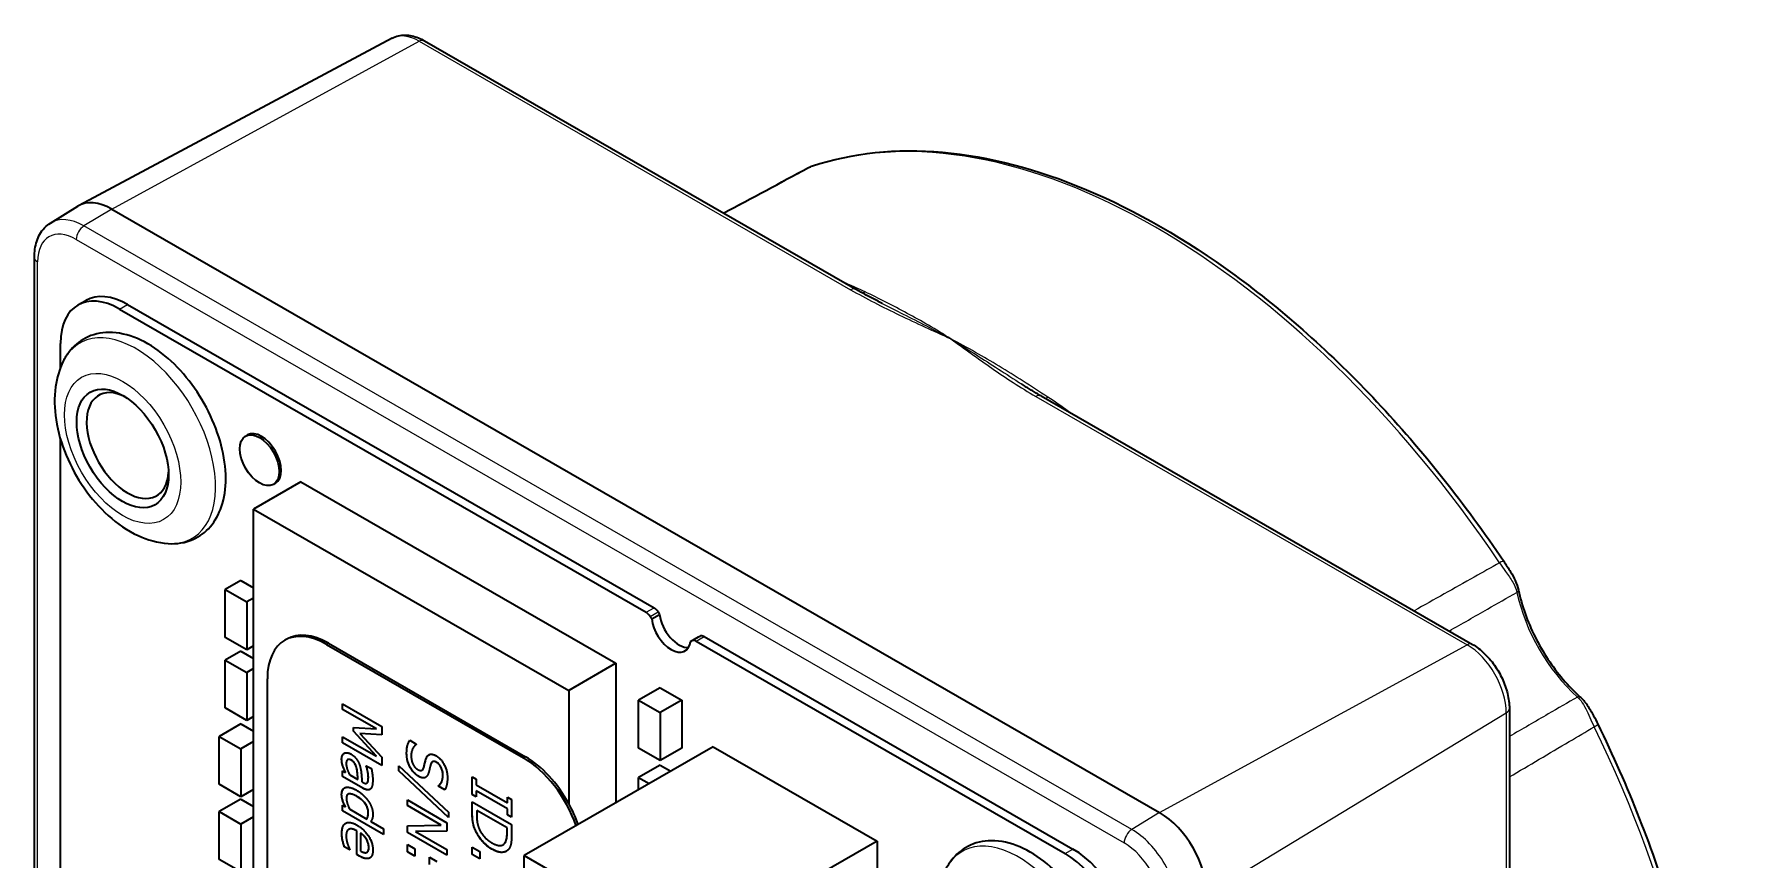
# Model space of a CAD drawing. Header units: millimetres. Extents: x 0 to 119, y 0 to 84.
# Drawn here: x 31.8 to 56.48, y 22.18 to 34.03 of the extents above; entities that cross this region are included whole.
import ezdxf

# ---------------------------------------------------------------- set-up
doc = ezdxf.new("R2010")
doc.units = ezdxf.units.MM
doc.header["$LTSCALE"] = 0.2
doc.layers.add('Sichtbar (ISO)', color=7, linetype='Continuous', lineweight=35)
doc.layers.add('Sichtbar schmal (ISO)', color=7, linetype='Continuous', lineweight=25)

msp = doc.modelspace()

# ---------------------------------------------------------------- linework, layer by layer
at = {"layer": 'Sichtbar (ISO)'}
for p, q in [((36.9379, 33.9752), (32.4425, 31.5751)), ((37.4048, 33.9382), (43.5981, 30.3717)), ((32.0332, 31.3224), (32.4247, 31.5649)), ((32.9126, 31.5231), (47.9598, 22.8579)), ((31.8013, 13.4325), (31.8013, 30.8299)), ((32.4269, 30.1461), (32.54, 30.2112)), ((33.1389, 30.1524), (40.6992, 25.7986)), ((33.0257, 30.0872), (40.5861, 25.7335)), ((32.1772, 29.2507), (32.1772, 29.5948)), ((46.2587, 28.8395), (52.452, 25.2731)), ((32.1772, 14.6003), (32.1772, 28.2141)), ((34.8625, 28.2801), (34.8343, 28.2638)), ((35.6279, 27.6077), (34.949, 27.2168)), ((35.2618, 27.5868), (35.2335, 27.5705)), ((35.6279, 27.6077), (40.1534, 25.0016)), ((34.949, 21.9845), (34.949, 27.2168)), ((34.949, 27.2168), (39.4745, 24.6107)), ((34.7652, 26.1914), (34.5389, 26.0611)), ((34.7652, 26.1914), (34.949, 26.0855)), ((34.5389, 25.3743), (34.5389, 26.0611)), ((34.5389, 26.0611), (34.8501, 25.8819)), ((34.949, 25.9389), (34.8501, 25.8819)), ((34.8501, 25.8819), (34.8501, 25.1952)), ((40.6657, 25.6386), (40.7788, 25.7037)), ((34.8501, 25.1952), (34.5389, 25.3743)), ((34.7652, 25.1776), (34.5389, 25.0473)), ((34.7652, 25.1776), (34.949, 25.0718)), ((34.949, 25.2522), (34.8501, 25.1952)), ((35.425, 25.3486), (35.3967, 25.3323)), ((35.9956, 25.2735), (38.824, 23.6447)), ((36.0239, 25.2897), (38.8523, 23.661)), ((41.225, 25.3165), (41.3381, 25.3817)), ((41.3045, 25.3198), (46.6022, 22.269)), ((41.4177, 25.3849), (46.7153, 22.3342)), ((34.5389, 25.0473), (34.8501, 24.8682)), ((34.5389, 24.3606), (34.5389, 25.0473)), ((34.949, 24.9252), (34.8501, 24.8682)), ((40.1534, 25.0016), (39.4745, 24.6107)), ((40.1534, 25.0016), (40.1534, 23)), ((34.8501, 24.8682), (34.8501, 24.1814)), ((35.147, 13.6624), (35.147, 24.781)), ((39.4745, 24.6107), (39.4745, 22.9886)), ((40.7898, 24.6515), (40.4786, 24.4723)), ((40.4786, 23.7856), (40.4786, 24.4723)), ((40.4786, 24.4723), (40.7898, 24.2932)), ((40.7898, 24.6515), (41.1009, 24.4723)), ((41.1009, 24.4723), (40.7898, 24.2932)), ((41.1009, 24.4723), (41.1009, 23.7856)), ((34.8501, 24.1814), (34.5389, 24.3606)), ((34.949, 24.2384), (34.8501, 24.1814)), ((36.2258, 24.3395), (36.2258, 24.4206)), ((36.2258, 24.4206), (36.7915, 24.0948)), ((36.7131, 24.0589), (36.2258, 24.3395)), ((36.2259, 24.3395), (36.2258, 24.3395)), ((36.2259, 24.3395), (36.2259, 24.4205)), ((36.7132, 24.0589), (36.2259, 24.3395)), ((40.7898, 24.2932), (40.7898, 23.6064)), ((52.9823, 24.3548), (52.9823, 17.1942)), ((34.7652, 24.1312), (34.4541, 23.952)), ((34.4541, 23.2653), (34.4541, 23.952)), ((34.4541, 23.952), (34.7652, 23.7728)), ((34.7652, 24.1312), (34.949, 24.0253)), ((36.2258, 23.8598), (36.2258, 23.9467)), ((36.2258, 23.9467), (36.7131, 23.6661)), ((36.2259, 23.8598), (36.2259, 23.9467)), ((36.3817, 24.0276), (36.3817, 24.0807)), ((36.3817, 24.0807), (36.7131, 24.0589)), ((36.3817, 24.0277), (36.3817, 24.0806)), ((36.7132, 23.6662), (36.3817, 24.0277)), ((36.3817, 24.0277), (36.3817, 24.0276)), ((36.7131, 23.6661), (36.3817, 24.0276)), ((36.7915, 23.9761), (36.4766, 23.9942)), ((36.4766, 23.9942), (36.7915, 23.6549)), ((36.7915, 23.9761), (36.4766, 23.9942)), ((36.4766, 23.9942), (36.4766, 23.9942)), ((36.7132, 24.0589), (36.7131, 24.0589)), ((36.7915, 24.0948), (36.7915, 23.9761)), ((34.949, 23.8787), (34.7652, 23.7728)), ((34.7652, 23.7728), (34.7652, 23.0861)), ((36.7915, 23.5341), (36.2258, 23.8598)), ((36.2259, 23.8598), (36.2258, 23.8598)), ((36.7915, 23.5341), (36.2259, 23.8598)), ((37.1911, 23.897), (37.2856, 23.8426)), ((37.2856, 23.8426), (37.2856, 23.8363)), ((41.5506, 23.8046), (38.8353, 22.2409)), ((40.7898, 23.6064), (40.4786, 23.7856)), ((41.1009, 23.7856), (40.7898, 23.6064)), ((41.5506, 23.8046), (43.9038, 22.4494)), ((36.2258, 23.3775), (36.2258, 23.4602)), ((36.2258, 23.4602), (36.2708, 23.4343)), ((36.2259, 23.3775), (36.2259, 23.4602)), ((36.2346, 23.5151), (36.2345, 23.5151)), ((36.3007, 23.619), (36.3006, 23.619)), ((36.5683, 23.5317), (36.6412, 23.4897)), ((36.5683, 23.5269), (36.5683, 23.5317)), ((36.5683, 23.527), (36.5683, 23.5317)), ((36.5683, 23.527), (36.5683, 23.5269)), ((36.7132, 23.6662), (36.7131, 23.6661)), ((36.7915, 23.6549), (36.7915, 23.5341)), ((37.0344, 23.4568), (37.0344, 23.531)), ((37.0344, 23.531), (37.7481, 22.865)), ((37.0344, 23.4568), (37.0344, 23.5309)), ((37.7481, 22.7897), (37.0344, 23.4568)), ((37.7481, 22.7898), (37.0344, 23.4568)), ((37.0344, 23.4568), (37.0344, 23.4568)), ((37.3675, 23.4668), (37.3675, 23.4667)), ((37.5187, 23.5875), (37.5186, 23.5875)), ((40.7898, 23.5396), (40.4786, 23.3605)), ((40.7898, 23.5396), (40.9401, 23.453)), ((34.7652, 23.0861), (34.4541, 23.2653)), ((36.516, 23.2104), (36.2258, 23.3775)), ((36.2259, 23.3775), (36.2258, 23.3775)), ((36.5161, 23.2104), (36.2259, 23.3775)), ((36.2708, 23.4343), (36.2708, 23.4343)), ((36.3303, 23.4), (36.4482, 23.3322)), ((36.4482, 23.3322), (36.4482, 23.3322)), ((36.505, 23.2994), (36.5188, 23.2915)), ((36.575, 23.2811), (36.575, 23.281)), ((37.6065, 23.2386), (37.6065, 23.245)), ((37.6065, 23.2386), (37.6065, 23.245)), ((37.6065, 23.245), (37.6065, 23.245)), ((37.6963, 23.1869), (37.6065, 23.2386)), ((37.6963, 23.1869), (37.6065, 23.2386)), ((37.6065, 23.2386), (37.6065, 23.2386)), ((38.0886, 23.12), (38.0886, 23.3733)), ((38.0886, 23.3733), (38.1464, 23.3401)), ((38.0887, 23.12), (38.0887, 23.3733)), ((38.1464, 23.3401), (38.1464, 23.2568)), ((38.1464, 23.2568), (38.5965, 22.9976)), ((40.4786, 23.3605), (40.629, 23.2739)), ((40.4786, 23.1873), (40.4786, 23.3605)), ((34.7652, 23.052), (34.4541, 22.8728)), ((34.949, 23.192), (34.7652, 23.0861)), ((34.7652, 23.052), (34.949, 22.9461)), ((36.2258, 22.8841), (36.2258, 22.9667)), ((36.2258, 22.9667), (36.2689, 22.9419)), ((36.2259, 22.8841), (36.2259, 22.9667)), ((36.3054, 23.1223), (36.3053, 23.1223)), ((37.1572, 22.9583), (37.1572, 23.0394)), ((37.1572, 23.0394), (37.7229, 22.7136)), ((37.645, 22.6774), (37.1572, 22.9583)), ((37.1573, 22.9583), (37.1572, 22.9583)), ((37.1573, 22.9583), (37.1573, 23.0393)), ((37.645, 22.6774), (37.1573, 22.9583)), ((38.1464, 23.0867), (38.0886, 23.12)), ((38.0887, 23.12), (38.0886, 23.12)), ((38.0886, 22.8618), (38.0886, 23.0124)), ((38.0886, 23.0124), (38.6543, 22.6866)), ((38.1464, 23.0868), (38.0887, 23.12)), ((38.0887, 22.8619), (38.0887, 23.0123)), ((38.5965, 22.9107), (38.1464, 23.1699)), ((38.1464, 23.1699), (38.1464, 23.0867)), ((38.1464, 23.1699), (38.1464, 23.1699)), ((38.5966, 22.9107), (38.1464, 23.1699)), ((38.5965, 22.9976), (38.5965, 23.0808)), ((38.5965, 23.0808), (38.6543, 23.0476)), ((38.5966, 22.9976), (38.5965, 22.9976)), ((38.5966, 22.9976), (38.5966, 23.0808)), ((38.6543, 23.0476), (38.6543, 22.7942)), ((34.4541, 22.8728), (34.7652, 22.6937)), ((34.4541, 22.1861), (34.4541, 22.8728)), ((34.949, 22.7995), (34.7652, 22.6937)), ((36.8167, 22.5438), (36.2258, 22.8841)), ((36.2259, 22.8841), (36.2258, 22.8841)), ((36.8167, 22.5438), (36.2259, 22.8841)), ((36.269, 22.942), (36.2689, 22.9419)), ((36.329, 22.9073), (36.5742, 22.7661)), ((36.5743, 22.7661), (36.5742, 22.7661)), ((36.6334, 22.7321), (36.8167, 22.6265)), ((37.7229, 22.7136), (37.7229, 22.5901)), ((37.7481, 22.865), (37.7481, 22.7897)), ((38.1537, 22.888), (38.1537, 22.8217)), ((38.1538, 22.888), (38.1537, 22.888)), ((38.5892, 22.6372), (38.1537, 22.888)), ((38.5892, 22.6372), (38.1538, 22.888)), ((38.5965, 22.8275), (38.5965, 22.9107)), ((38.5966, 22.9107), (38.5965, 22.9107)), ((38.6543, 22.7942), (38.5965, 22.8275)), ((38.5966, 22.8275), (38.5965, 22.8275)), ((38.5966, 22.8275), (38.5966, 22.9107)), ((38.6543, 22.7943), (38.5966, 22.8275)), ((34.7652, 22.6937), (34.7652, 22.0069)), ((36.3156, 22.6174), (36.3156, 22.6174)), ((36.4307, 22.2567), (36.4307, 22.5965)), ((36.4308, 22.5965), (36.4307, 22.5965)), ((36.4308, 22.2567), (36.4308, 22.5965)), ((36.4854, 22.5651), (36.4853, 22.565)), ((36.4853, 22.565), (36.4853, 22.3059)), ((36.5702, 22.476), (36.5701, 22.4759)), ((36.8167, 22.6265), (36.8167, 22.5438)), ((37.1572, 22.6689), (37.645, 22.6774)), ((37.1572, 22.5714), (37.1572, 22.6689)), ((37.7229, 22.2456), (37.1572, 22.5714)), ((37.1573, 22.5714), (37.1572, 22.5714)), ((37.1573, 22.5714), (37.1573, 22.6689)), ((37.7229, 22.2457), (37.1573, 22.5714)), ((37.7229, 22.5901), (37.275, 22.5846)), ((37.2751, 22.5847), (37.275, 22.5846)), ((37.275, 22.5846), (37.7229, 22.3267)), ((37.7229, 22.5902), (37.2751, 22.5847)), ((37.645, 22.6774), (37.645, 22.6774)), ((38.134, 22.6041), (38.134, 22.6041)), ((38.5892, 22.5709), (38.5892, 22.6372)), ((38.5892, 22.571), (38.5892, 22.6372)), ((38.5892, 22.6372), (38.5892, 22.6372)), ((38.6543, 22.6866), (38.6543, 22.5377)), ((36.3299, 22.3238), (36.252, 22.3687)), ((36.3299, 22.3239), (36.252, 22.3687)), ((36.252, 22.3687), (36.252, 22.3687)), ((36.3299, 22.3286), (36.3299, 22.3238)), ((36.4697, 22.2343), (36.4307, 22.2567)), ((36.4308, 22.2567), (36.4307, 22.2567)), ((36.4698, 22.2343), (36.4308, 22.2567)), ((36.5781, 22.2881), (36.578, 22.2881)), ((37.1572, 22.2936), (37.1572, 22.3986)), ((37.1572, 22.3986), (37.2654, 22.3363)), ((37.1573, 22.2937), (37.1572, 22.2936)), ((37.2654, 22.2313), (37.1572, 22.2936)), ((37.1573, 22.2937), (37.1573, 22.3986)), ((37.2654, 22.2314), (37.1573, 22.2937)), ((37.2654, 22.3363), (37.2654, 22.2313)), ((37.4735, 22.1115), (37.4735, 22.2164)), ((37.4735, 22.2164), (37.5817, 22.1541)), ((37.4736, 22.1115), (37.4736, 22.2164)), ((37.7229, 22.3267), (37.7229, 22.2456)), ((38.0886, 22.2571), (38.0886, 22.362)), ((38.0886, 22.362), (38.1968, 22.2997)), ((38.1968, 22.1948), (38.0886, 22.2571)), ((38.0887, 22.2571), (38.0886, 22.2571)), ((38.0887, 22.2571), (38.0887, 22.362)), ((38.1968, 22.1949), (38.0887, 22.2571)), ((38.1968, 22.2997), (38.1968, 22.1948)), ((38.5309, 22.3958), (38.5308, 22.3958)), ((38.8353, 20.2134), (38.8353, 22.2409)), ((38.8353, 22.2409), (41.1886, 20.8858)), ((43.9038, 22.4494), (41.1886, 20.8858)), ((43.9038, 22.4494), (43.9038, 20.4219)), ((34.7652, 22.0069), (34.4541, 22.1861))]:
    msp.add_line(p, q, dxfattribs=at)
for centre, major_axis, ratio, start_param, end_param in [((-2020.5403, -687.9002), (-3355.1896, -1569.8117), 0.0741203, 2.1975945, 2.1980549), ((32.9126, 30.7382), (-0.4791, 0.8319), 0.5780931, 5.4997209, 6.3017384), ((33.0257, 29.1062), (-0.5988, 1.0399), 0.5780931, 5.4997209, 7.0705172), ((33.1389, 29.1713), (-0.5988, 1.0399), 0.5780931, 5.4997209, 6.2831853), ((33.1403, 28.1277), (-0.4152, 0.721), 0.5780931, 5.5582383, 10.149725), ((35.0621, 27.9334), (-0.1996, 0.3466), 0.5780931, 3.1415927, 6.2831853), ((40.5861, 25.6354), (0.0599, -0.104), 0.5780931, 1.6069719, 2.35813), ((41.2617, 26.0829), (0.6388, -1.1092), 0.5780931, 4.7485735, 4.7808542), ((40.6992, 25.7005), (0.0599, -0.104), 0.5780931, 1.6069719, 2.35813), ((41.3748, 26.148), (0.6388, -1.1092), 0.5780931, 4.7485735, 4.7808542), ((41.0585, 25.5918), (0.1996, -0.3466), 0.5780931, 4.0794908, 5.9969972), ((35.9956, 24.2924), (-0.5988, 1.0399), 0.5780931, 5.4997209, 7.0705172), ((36.0239, 24.3087), (-0.5988, 1.0399), 0.5780931, 5.4997209, 6.2831853), ((40.9453, 25.5266), (0.1996, -0.3466), 0.5780931, 4.0794908, 6.9199509), ((40.6289, 26.4473), (0.6388, -1.1092), 0.5780931, 6.2185875, 6.2508682), ((41.3045, 25.2216), (-0.0599, 0.104), 0.5780931, 5.499719, 6.2508772), ((40.7421, 26.5124), (0.6388, -1.1092), 0.5780931, 6.2185875, 6.2508682), ((41.4177, 25.2868), (-0.0599, 0.104), 0.5780931, 5.499719, 6.2508772), ((38.824, 22.6636), (0.5988, -1.0399), 0.5780931, 1.2556636, 2.3581282), ((38.8523, 22.6799), (0.5988, -1.0399), 0.5780931, 1.5349162, 2.3581282), ((38.8523, 22.6799), (0.5988, -1.0399), 0.5780931, 1.2556636, 1.5349162), ((47.9598, 22.0731), (0.4791, -0.8319), 0.5780931, 0.7873319, 2.3581282), ((46.6022, 21.288), (0.5988, -1.0399), 0.5780931, 0.7873319, 2.3581282), ((46.7153, 21.3531), (0.5988, -1.0399), 0.5780931, 0.7873319, 2.3581282)]:
    msp.add_ellipse(centre, major_axis=major_axis, ratio=ratio, start_param=start_param, end_param=end_param, dxfattribs=at)
for centre, major_axis in [((33.0688, 28.0865), (-0.4655, 0.8083)), ((35.0339, 27.9172), (-0.1996, 0.3466))]:
    msp.add_ellipse(centre, major_axis=major_axis, ratio=0.5780931, dxfattribs=at)
for points, knots in [([(36.9379, 33.9752), (36.9669, 33.9907), (36.9979, 34.0022), (37.0615, 34.0172), (37.0939, 34.0206), (37.1586, 34.0203), (37.1907, 34.0166), (37.2539, 34.0033), (37.285, 33.9937), (37.3459, 33.9695), (37.3757, 33.9549), (37.4048, 33.9382)], [3.9474776, 3.9474776, 3.9474776, 3.9474776, 4.10045988, 4.10045988, 4.25344215, 4.25344215, 4.40642443, 4.40642443, 4.5594067, 4.5594067, 4.71238898, 4.71238898, 4.71238898, 4.71238898]), ([(42.9744, 32.1418), (43.5479, 32.3316), (44.1791, 32.397), (45.5074, 32.2798), (46.2046, 32.0973), (47.6185, 31.5019), (48.3352, 31.0888), (49.7405, 30.0622), (50.429, 29.4485), (51.7316, 28.0634), (52.3454, 27.292), (52.9009, 26.4684)], [4.0472687, 4.0472687, 4.0472687, 4.0472687, 4.3133168, 4.3133168, 4.5793649, 4.5793649, 4.845413, 4.845413, 5.1114611, 5.1114611, 5.3775093, 5.3775093, 5.3775093, 5.3775093]), ([(31.8013, 30.8299), (31.8013, 30.8699), (31.804, 30.9092), (31.8151, 30.9858), (31.8236, 31.023), (31.847, 31.0948), (31.8619, 31.1292), (31.8989, 31.194), (31.921, 31.2244), (31.9723, 31.2787), (32.0014, 31.3027), (32.0332, 31.3224)], [3.14159265, 3.14159265, 3.14159265, 3.14159265, 3.29534841, 3.29534841, 3.44910417, 3.44910417, 3.60285993, 3.60285993, 3.75661569, 3.75661569, 3.91037145, 3.91037145, 3.91037145, 3.91037145]), ([(43.9759, 30.1687), (43.9499, 30.182), (43.924, 30.1952), (43.8725, 30.2219), (43.8469, 30.2353), (43.7961, 30.2622), (43.7708, 30.2757), (43.7207, 30.3029), (43.6959, 30.3165), (43.6466, 30.344), (43.6222, 30.3578), (43.5981, 30.3717)], [-0.516558371, -0.516558371, -0.516558371, -0.516558371, -0.503393271, -0.503393271, -0.490228171, -0.490228171, -0.477063071, -0.477063071, -0.463897971, -0.463897971, -0.450732871, -0.450732871, -0.450732871, -0.450732871]), ([(33.7245, 26.7207), (33.8465, 26.7132), (33.9683, 26.732), (34.173, 26.8216), (34.2579, 26.8848), (34.3978, 27.0455), (34.4514, 27.1438), (34.5301, 27.3754), (34.5496, 27.5122), (34.5495, 27.8092), (34.5267, 27.9708), (34.4417, 28.2958), (34.3794, 28.4591), (34.223, 28.7716), (34.129, 28.9209), (33.9175, 29.1929), (33.7999, 29.3154), (33.5493, 29.522), (33.4163, 29.6058), (33.1459, 29.7206), (33.008, 29.7527), (32.7541, 29.751), (32.6374, 29.7243), (32.4428, 29.6228), (32.3629, 29.5544), (32.268, 29.4311), (32.2403, 29.3864), (32.2166, 29.3392)], [5.1310823, 5.1310823, 5.1310823, 5.1310823, 5.4323704, 5.4323704, 5.692412, 5.692412, 5.9657557, 5.9657557, 6.2838559, 6.2838559, 6.6253614, 6.6253614, 6.965831, 6.965831, 7.3036329, 7.3036329, 7.6421598, 7.6421598, 7.9839825, 7.9839825, 8.3205578, 8.3205578, 8.6134866, 8.6134866, 8.8721049, 8.8721049, 9.0022172, 9.0022172, 9.0022172, 9.0022172]), ([(32.2166, 29.3392), (32.1579, 29.2221), (32.1231, 29.0982), (32.0833, 28.8164), (32.088, 28.657), (32.139, 28.3258), (32.1891, 28.1538), (32.3267, 27.8235), (32.4137, 27.665), (32.6174, 27.3726), (32.7339, 27.2386), (32.9931, 27.0054), (33.136, 26.9063), (33.4262, 26.7723), (33.571, 26.7301), (33.7245, 26.7207)], [2.7190319, 2.7190319, 2.7190319, 2.7190319, 2.9918604, 2.9918604, 3.3343654, 3.3343654, 3.7061094, 3.7061094, 4.0730903, 4.0730903, 4.4392292, 4.4392292, 4.8108059, 4.8108059, 5.1310823, 5.1310823, 5.1310823, 5.1310823]), ([(46.2587, 28.8395), (46.2393, 28.8507), (46.2201, 28.8619), (46.1818, 28.8846), (46.1627, 28.896), (46.1248, 28.9189), (46.1059, 28.9305), (46.0684, 28.9537), (46.0497, 28.9654), (46.0124, 28.9888), (45.9939, 29.0006), (45.9754, 29.0124)], [-0.234417291, -0.234417291, -0.234417291, -0.234417291, -0.223848008, -0.223848008, -0.213278726, -0.213278726, -0.202709443, -0.202709443, -0.192140161, -0.192140161, -0.181570879, -0.181570879, -0.181570879, -0.181570879]), ([(52.9009, 26.4684), (52.9343, 26.4188), (52.9677, 26.3682), (53.0233, 26.2749), (53.0467, 26.2322), (53.0872, 26.1434), (53.1041, 26.0966), (53.1139, 26.0501)], [0, 0, 0, 0, 0.022566342, 0.022566342, 0.040800409, 0.040800409, 0.059812241, 0.059812241, 0.059812241, 0.059812241]), ([(53.1139, 26.0501), (53.1369, 25.9405), (53.1686, 25.8282), (53.2483, 25.6036), (53.2962, 25.4913), (53.4061, 25.2716), (53.4681, 25.1643), (53.6034, 24.9593), (53.6766, 24.8617), (53.8312, 24.6806), (53.9125, 24.5971), (53.9958, 24.5225)], [3.4111746, 3.4111746, 3.4111746, 3.4111746, 3.6175011, 3.6175011, 3.8238276, 3.8238276, 4.0301541, 4.0301541, 4.2364805, 4.2364805, 4.442807, 4.442807, 4.442807, 4.442807]), ([(52.452, 25.2731), (52.5117, 25.2386), (52.5686, 25.1951), (52.6745, 25.0943), (52.7236, 25.037), (52.8112, 24.9129), (52.8498, 24.8462), (52.9134, 24.7082), (52.9385, 24.637), (52.973, 24.4948), (52.9823, 24.4238), (52.9823, 24.3548)], [4.712389, 4.712389, 4.712389, 4.712389, 5.0265482, 5.0265482, 5.3407075, 5.3407075, 5.6548668, 5.6548668, 5.969026, 5.969026, 6.2831853, 6.2831853, 6.2831853, 6.2831853]), ([(53.9958, 24.5225), (54.0342, 24.4881), (54.0687, 24.4463), (54.1334, 24.3529), (54.1637, 24.3002), (54.2127, 24.208), (54.2323, 24.1684), (54.2515, 24.129)], [0, 0, 0, 0, 0.020629081, 0.020629081, 0.043287121, 0.043287121, 0.059800691, 0.059800691, 0.059800691, 0.059800691]), ([(54.2515, 24.129), (54.6872, 23.2359), (55.0486, 22.3181), (55.5979, 20.4959), (55.7857, 19.5917), (55.9737, 17.8587), (55.974, 17.03), (55.7848, 15.5044), (55.5954, 14.8075), (55.0353, 13.5945), (54.6644, 13.0785), (54.2146, 12.6745)], [5.618065, 5.618065, 5.618065, 5.618065, 5.8841131, 5.8841131, 6.1501613, 6.1501613, 6.4162094, 6.4162094, 6.6822575, 6.6822575, 6.9483056, 6.9483056, 6.9483056, 6.9483056]), ([(36.214, 23.6266), (36.214, 23.6523), (36.2193, 23.6685), (36.2303, 23.6928), (36.2395, 23.7035), (36.2515, 23.7104)], [-0.015232814, -0.015232814, -0.015232814, -0.015232814, -0.008991672, -0.008991672, -0.000014116, -0.000014116, -0.000014116, -0.000014116]), ([(37.1472, 23.7077), (37.1472, 23.7771), (37.1564, 23.8091), (37.1683, 23.8486), (37.1786, 23.874), (37.1912, 23.897)], [-0.022172643, -0.022172643, -0.022172643, -0.022172643, -0.01539598, -0.01539598, -0.000011058, -0.000011058, -0.000011058, -0.000011058]), ([(37.1985, 23.5075), (37.175, 23.5507), (37.1649, 23.5846), (37.1506, 23.6356), (37.1472, 23.6725), (37.1472, 23.7077)], [-0.023471594, -0.023471594, -0.023471594, -0.023471594, -0.016174025, -0.016174025, 0, 0, 0, 0]), ([(37.419, 23.6106), (37.4264, 23.6385), (37.4346, 23.6533), (37.4463, 23.6734), (37.4564, 23.6833), (37.4689, 23.6899)], [-0.01380072, -0.01380072, -0.01380072, -0.01380072, -0.009170112, -0.009170112, -0.000014097, -0.000014097, -0.000014097, -0.000014097]), ([(36.2346, 23.5151), (36.2249, 23.5417), (36.2209, 23.5587), (36.2153, 23.5835), (36.214, 23.6049), (36.214, 23.6266)], [-0.014162375, -0.014162375, -0.014162375, -0.014162375, -0.009960665, -0.009960665, 0, 0, 0, 0]), ([(36.2708, 23.4343), (36.265, 23.4468), (36.259, 23.4593), (36.246, 23.4858), (36.2396, 23.5006), (36.2346, 23.5151)], [-0.011147709, -0.011147709, -0.011147709, -0.011147709, -0.005941674, -0.005941674, 0, 0, 0, 0]), ([(36.3538, 23.6097), (36.3471, 23.6136), (36.3403, 23.6169), (36.3279, 23.6212), (36.3222, 23.6225), (36.3107, 23.6229), (36.3053, 23.6217), (36.3007, 23.619)], [-0.034671112, -0.034671112, -0.034671112, -0.034671112, -0.027436469, -0.027436469, -0.021028593, -0.021028593, -0.013848254, -0.013848254, -0.013848254, -0.013848254]), ([(36.4308, 23.4896), (36.4276, 23.5036), (36.4232, 23.5179), (36.4112, 23.5467), (36.4054, 23.557), (36.3975, 23.5705), (36.3911, 23.5789), (36.3743, 23.5962), (36.364, 23.6038), (36.3538, 23.6097)], [-0.012996459, -0.012996459, -0.012996459, -0.012996459, -0.011292208, -0.011292208, -0.009543254, -0.009543254, -0.005425313, -0.005425313, 0, 0, 0, 0]), ([(36.4482, 23.3322), (36.4464, 23.3568), (36.4441, 23.3856), (36.4403, 23.4311), (36.438, 23.4578), (36.4308, 23.4896)], [-0.028738788, -0.028738788, -0.028738788, -0.028738788, -0.013208219, -0.013208219, 0, 0, 0, 0]), ([(36.5972, 23.3656), (36.5972, 23.3893), (36.5935, 23.4162), (36.5848, 23.4666), (36.5775, 23.4967), (36.5683, 23.527)], [-0.021367641, -0.021367641, -0.021367641, -0.021367641, -0.012469238, -0.012469238, 0, 0, 0, 0]), ([(37.3186, 23.379), (37.3063, 23.3861), (37.2941, 23.3947), (37.2681, 23.4166), (37.256, 23.4289), (37.2283, 23.46), (37.2122, 23.4825), (37.1985, 23.5075)], [-0.020969835, -0.020969835, -0.020969835, -0.020969835, -0.01622022, -0.01622022, -0.010678542, -0.010678542, 0, 0, 0, 0]), ([(37.3675, 23.4668), (37.3701, 23.4683), (37.3727, 23.4702), (37.3836, 23.4809), (37.3894, 23.4936), (37.3934, 23.5071)], [-0.0097138218, -0.0097138218, -0.0097138218, -0.0097138218, -0.0075780704, -0.0075780704, 0, 0, 0, 0]), ([(37.3934, 23.5071), (37.3978, 23.5229), (37.402, 23.539), (37.4097, 23.5731), (37.4147, 23.5933), (37.419, 23.6106)], [-0.018038699, -0.018038699, -0.018038699, -0.018038699, -0.009346254, -0.009346254, 0, 0, 0, 0]), ([(37.5186, 23.5875), (37.5159, 23.5859), (37.513, 23.5838), (37.501, 23.5719), (37.495, 23.5585), (37.491, 23.5437)], [-0.01071911, -0.01071911, -0.01071911, -0.01071911, -0.008125083, -0.008125083, 0, 0, 0, 0]), ([(37.579, 23.5783), (37.5704, 23.5833), (37.5617, 23.5873), (37.5458, 23.592), (37.5386, 23.5928), (37.5291, 23.5916), (37.5243, 23.5907), (37.5187, 23.5875)], [-0.041667274, -0.041667274, -0.041667274, -0.041667274, -0.028132115, -0.028132115, -0.015989195, -0.015989195, -0.010736928, -0.010736928, -0.010736928, -0.010736928]), ([(37.6679, 23.392), (37.6679, 23.4059), (37.667, 23.4205), (37.6624, 23.4491), (37.6591, 23.4629), (37.6485, 23.4942), (37.6412, 23.5094), (37.6271, 23.5333), (37.6192, 23.5441), (37.6003, 23.564), (37.5898, 23.5721), (37.579, 23.5783)], [-0.025032734, -0.025032734, -0.025032734, -0.025032734, -0.020323993, -0.020323993, -0.016114315, -0.016114315, -0.010857903, -0.010857903, -0.005713496, -0.005713496, 0, 0, 0, 0]), ([(36.214, 23.1199), (36.214, 23.1351), (36.2155, 23.1493), (36.2222, 23.1743), (36.2271, 23.1851), (36.2394, 23.2017), (36.2462, 23.2077), (36.254, 23.2122)], [-0.023529558, -0.023529558, -0.023529558, -0.023529558, -0.016592423, -0.016592423, -0.009868682, -0.009868682, -0.003954274, -0.003954274, -0.003954274, -0.003954274]), ([(36.6186, 23.1912), (36.6155, 23.1895), (36.6123, 23.188), (36.6014, 23.1846), (36.5932, 23.1838), (36.5627, 23.1868), (36.5387, 23.1974), (36.5161, 23.2104)], [-0.020002974, -0.020002974, -0.020002974, -0.020002974, -0.017469607, -0.017469607, -0.012029178, -0.012029178, 0, 0, 0, 0]), ([(36.583, 23.288), (36.586, 23.2917), (36.5884, 23.2963), (36.593, 23.3093), (36.5941, 23.3171), (36.5963, 23.3346), (36.5972, 23.3499), (36.5972, 23.3656)], [-0.0096930536, -0.0096930536, -0.0096930536, -0.0096930536, -0.0087238801, -0.0087238801, -0.0072384291, -0.0072384291, 0, 0, 0, 0]), ([(37.4196, 23.3644), (37.4196, 23.3644), (37.4196, 23.3644), (37.405, 23.3561), (37.3899, 23.3558), (37.3597, 23.3589), (37.3392, 23.3671), (37.3186, 23.379)], [-0.017332402, -0.017332402, -0.017332402, -0.017332402, -0.017321927, -0.017321927, -0.010929181, -0.010929181, 0, 0, 0, 0]), ([(37.6065, 23.245), (37.6292, 23.2606), (37.6435, 23.2867), (37.6623, 23.3279), (37.6679, 23.3577), (37.6679, 23.392)], [-0.025913957, -0.025913957, -0.025913957, -0.025913957, -0.015726476, -0.015726476, 0, 0, 0, 0]), ([(36.2291, 23.0312), (36.2222, 23.0517), (36.2192, 23.0668), (36.215, 23.0897), (36.214, 23.1055), (36.214, 23.1199)], [-0.0096215029, -0.0096215029, -0.0096215029, -0.0096215029, -0.0066264604, -0.0066264604, 0, 0, 0, 0]), ([(36.269, 22.942), (36.2611, 22.9573), (36.2534, 22.9728), (36.2394, 23.0023), (36.2338, 23.0169), (36.2291, 23.0312)], [-0.012336579, -0.012336579, -0.012336579, -0.012336579, -0.005853868, -0.005853868, 0, 0, 0, 0]), ([(36.4363, 23.0889), (36.4165, 23.1003), (36.3958, 23.1108), (36.3606, 23.1237), (36.3447, 23.1278), (36.3183, 23.128), (36.3106, 23.1253), (36.3054, 23.1223)], [-0.026473585, -0.026473585, -0.026473585, -0.026473585, -0.020826725, -0.020826725, -0.016300029, -0.016300029, -0.012483726, -0.012483726, -0.012483726, -0.012483726]), ([(36.5967, 22.8608), (36.5967, 22.871), (36.596, 22.8816), (36.5924, 22.9028), (36.5899, 22.9133), (36.5805, 22.941), (36.5725, 22.9575), (36.5477, 22.9972), (36.5313, 23.0153), (36.4928, 23.053), (36.4637, 23.0731), (36.4363, 23.0889)], [-0.032419557, -0.032419557, -0.032419557, -0.032419557, -0.029281074, -0.029281074, -0.026353163, -0.026353163, -0.021611972, -0.021611972, -0.01452259, -0.01452259, 0, 0, 0, 0]), ([(36.2163, 22.5568), (36.2163, 22.5784), (36.2177, 22.5994), (36.2244, 22.636), (36.2292, 22.6519), (36.2471, 22.6876), (36.2608, 22.6991), (36.2723, 22.7057)], [-0.050546156, -0.050546156, -0.050546156, -0.050546156, -0.044826611, -0.044826611, -0.039687195, -0.039687195, -0.031490858, -0.031490858, -0.031490858, -0.031490858]), ([(36.5743, 22.7661), (36.5815, 22.7792), (36.5882, 22.7946), (36.5939, 22.8199), (36.5967, 22.8356), (36.5967, 22.8608)], [-0.033402252, -0.033402252, -0.033402252, -0.033402252, -0.011570348, -0.011570348, 0, 0, 0, 0]), ([(38.134, 22.6041), (38.109, 22.6646), (38.1011, 22.7057), (38.0905, 22.7709), (38.0887, 22.8205), (38.0887, 22.8619)], [-0.027520291, -0.027520291, -0.027520291, -0.027520291, -0.01896722, -0.01896722, 0, 0, 0, 0]), ([(36.2282, 22.4572), (36.2246, 22.4735), (36.2215, 22.4898), (36.2169, 22.5227), (36.2163, 22.5411), (36.2163, 22.5568)], [-0.013974378, -0.013974378, -0.013974378, -0.013974378, -0.007183733, -0.007183733, 0, 0, 0, 0]), ([(36.252, 22.3687), (36.2471, 22.3855), (36.2417, 22.4045), (36.2355, 22.4267), (36.2313, 22.4425), (36.2282, 22.4572)], [-0.0091507968, -0.0091507968, -0.0091507968, -0.0091507968, -0.0061116267, -0.0061116267, 0, 0, 0, 0]), ([(36.4308, 22.5965), (36.4169, 22.6045), (36.4029, 22.6114), (36.3771, 22.621), (36.3652, 22.624), (36.3365, 22.6264), (36.3244, 22.6225), (36.3156, 22.6174)], [-0.03496004, -0.03496004, -0.03496004, -0.03496004, -0.030244177, -0.030244177, -0.026081076, -0.026081076, -0.019658255, -0.019658255, -0.019658255, -0.019658255]), ([(36.5702, 22.476), (36.5592, 22.4943), (36.5468, 22.511), (36.5222, 22.5367), (36.5071, 22.5504), (36.4854, 22.5651)], [-0.02675908, -0.02675908, -0.02675908, -0.02675908, -0.011553712, -0.011553712, 0, 0, 0, 0]), ([(36.6036, 22.3586), (36.6036, 22.3688), (36.603, 22.3794), (36.6002, 22.3998), (36.5981, 22.4095), (36.5919, 22.4301), (36.5853, 22.4498), (36.5702, 22.476)], [-0.033928317, -0.033928317, -0.033928317, -0.033928317, -0.021873072, -0.021873072, -0.011337361, -0.011337361, 0, 0, 0, 0]), ([(38.371, 22.3341), (38.3393, 22.3524), (38.3078, 22.3751), (38.2417, 22.4361), (38.2152, 22.469), (38.1722, 22.5282), (38.1509, 22.565), (38.134, 22.6041)], [-0.037632085, -0.037632085, -0.037632085, -0.037632085, -0.027760138, -0.027760138, -0.016196091, -0.016196091, 0, 0, 0, 0]), ([(38.5553, 22.4177), (38.5672, 22.4342), (38.5759, 22.454), (38.5845, 22.4915), (38.5892, 22.5187), (38.5892, 22.571)], [-0.063058327, -0.063058327, -0.063058327, -0.063058327, -0.023961588, -0.023961588, 0, 0, 0, 0]), ([(46.3958, 19.4237), (46.5179, 19.4163), (46.6397, 19.435), (46.8444, 19.5247), (46.9292, 19.5879), (47.0692, 19.7486), (47.1228, 19.8469), (47.2015, 20.0785), (47.221, 20.2152), (47.2208, 20.5123), (47.198, 20.6739), (47.113, 20.9988), (47.0508, 21.1621), (46.8944, 21.4747), (46.8004, 21.624), (46.5888, 21.8959), (46.4712, 22.0185), (46.2207, 22.225), (46.0876, 22.3088), (45.8172, 22.4237), (45.6794, 22.4557), (45.4254, 22.4541), (45.3088, 22.4274), (45.1142, 22.3258), (45.0343, 22.2574), (44.9393, 22.1341), (44.9116, 22.0894), (44.8879, 22.0422)], [5.1310823, 5.1310823, 5.1310823, 5.1310823, 5.4323704, 5.4323704, 5.692412, 5.692412, 5.9657557, 5.9657557, 6.2838559, 6.2838559, 6.6253614, 6.6253614, 6.965831, 6.965831, 7.3036329, 7.3036329, 7.6421598, 7.6421598, 7.9839825, 7.9839825, 8.3205578, 8.3205578, 8.6134866, 8.6134866, 8.8721049, 8.8721049, 9.0022172, 9.0022172, 9.0022172, 9.0022172]), ([(36.615, 22.2052), (36.6068, 22.201), (36.5978, 22.1984), (36.5752, 22.196), (36.5631, 22.1976), (36.5288, 22.2036), (36.4981, 22.218), (36.4698, 22.2343)], [-0.022294603, -0.022294603, -0.022294603, -0.022294603, -0.019181118, -0.019181118, -0.01504912, -0.01504912, 0, 0, 0, 0]), ([(36.5781, 22.2881), (36.5806, 22.2896), (36.583, 22.2914), (36.5905, 22.2985), (36.5938, 22.3045), (36.6017, 22.3222), (36.6036, 22.3405), (36.6036, 22.3586)], [-0.012171057, -0.012171057, -0.012171057, -0.012171057, -0.011040708, -0.011040708, -0.008330889, -0.008330889, 0, 0, 0, 0]), ([(38.578, 22.303), (38.5723, 22.2998), (38.5663, 22.297), (38.543, 22.2884), (38.5213, 22.285), (38.4559, 22.2921), (38.4133, 22.3098), (38.371, 22.3341)], [-0.04290384, -0.04290384, -0.04290384, -0.04290384, -0.037376766, -0.037376766, -0.02240979, -0.02240979, 0, 0, 0, 0])]:
    msp.add_open_spline(points, degree=3, knots=knots, dxfattribs=at)
for points, degree in [([(42.9181, 32.118), (42.9359, 32.1275), (42.9549, 32.1353), (42.9744, 32.1418)], 3), ([(36.2139, 23.6266), (36.2139, 23.6568), (36.2336, 23.7), (36.2515, 23.7104)], 2), ([(36.2515, 23.7104), (36.2689, 23.72), (36.3203, 23.7143), (36.3487, 23.6979)], 2), ([(36.3487, 23.6979), (36.3927, 23.6726), (36.455, 23.5937), (36.4729, 23.5368)], 2), ([(37.1471, 23.7077), (37.1471, 23.7787), (37.1728, 23.8636), (37.1911, 23.897)], 2), ([(37.1985, 23.5075), (37.1737, 23.553), (37.1471, 23.6478), (37.1471, 23.7077)], 2), ([(37.2856, 23.8363), (37.2507, 23.8134), (37.2122, 23.7269), (37.2122, 23.6766)], 2), ([(37.419, 23.6105), (37.4268, 23.64), (37.4501, 23.68), (37.4689, 23.6899)], 2), ([(37.4689, 23.6899), (37.4877, 23.6992), (37.5382, 23.6924), (37.5712, 23.6734)], 2), ([(36.2345, 23.5151), (36.2245, 23.5426), (36.2139, 23.5895), (36.2139, 23.6266)], 2), ([(36.2708, 23.4343), (36.2643, 23.4481), (36.2414, 23.4952), (36.2345, 23.5151)], 2), ([(36.3537, 23.6097), (36.3171, 23.6308), (36.2799, 23.6045), (36.2799, 23.5589)], 2), ([(36.2799, 23.5589), (36.2799, 23.5202), (36.3088, 23.44), (36.3303, 23.4)], 2), ([(36.4307, 23.4895), (36.422, 23.5274), (36.3858, 23.5912), (36.3537, 23.6097)], 2), ([(36.4482, 23.3322), (36.4459, 23.3632), (36.4381, 23.4572), (36.4307, 23.4895)], 2), ([(36.4729, 23.5368), (36.4894, 23.486), (36.5018, 23.3665), (36.505, 23.2994)], 2), ([(36.5971, 23.3656), (36.5971, 23.3942), (36.5825, 23.4801), (36.5683, 23.5269)], 2), ([(36.6412, 23.4897), (36.6467, 23.4638), (36.6604, 23.3705), (36.6604, 23.3287)], 2), ([(37.3186, 23.3789), (37.2851, 23.3982), (37.2209, 23.4664), (37.1985, 23.5075)], 2), ([(37.2122, 23.6766), (37.2122, 23.6045), (37.264, 23.501), (37.3067, 23.4764)], 2), ([(37.3067, 23.4764), (37.3406, 23.4569), (37.3828, 23.4713), (37.3933, 23.5071)], 2), ([(37.3933, 23.5071), (37.4006, 23.5331), (37.4107, 23.5776), (37.419, 23.6105)], 2), ([(37.4909, 23.5436), (37.4845, 23.5198), (37.468, 23.4492), (37.4611, 23.4267)], 2), ([(37.579, 23.5783), (37.5432, 23.5989), (37.5006, 23.5794), (37.4909, 23.5436)], 2), ([(37.5712, 23.6734), (37.6399, 23.6338), (37.733, 23.4562), (37.733, 23.3603)], 2), ([(37.6679, 23.3919), (37.6679, 23.4523), (37.6188, 23.5553), (37.579, 23.5783)], 2), ([(36.2139, 23.1199), (36.2139, 23.1602), (36.2428, 23.2114), (36.2708, 23.2191)], 2), ([(36.2708, 23.2191), (36.2987, 23.2269), (36.3812, 23.2059), (36.4349, 23.175)], 2), ([(36.6288, 23.199), (36.6114, 23.182), (36.5559, 23.1874), (36.516, 23.2104)], 2), ([(36.5188, 23.2915), (36.5435, 23.2772), (36.5742, 23.277), (36.5829, 23.2879)], 2), ([(36.575, 23.2811), (36.578, 23.2828), (36.5807, 23.2851), (36.583, 23.288)], 3), ([(36.5829, 23.2879), (36.5916, 23.2988), (36.5971, 23.3412), (36.5971, 23.3656)], 2), ([(36.6604, 23.3287), (36.6604, 23.2778), (36.6467, 23.2163), (36.6288, 23.199)], 2), ([(37.4611, 23.4267), (37.4433, 23.3697), (37.3713, 23.3486), (37.3186, 23.3789)], 2), ([(37.6065, 23.245), (37.6312, 23.262), (37.6679, 23.3384), (37.6679, 23.3919)], 2), ([(37.733, 23.3603), (37.733, 23.3051), (37.7142, 23.2184), (37.6963, 23.1869)], 2), ([(36.229, 23.0311), (36.2217, 23.0529), (36.2139, 23.095), (36.2139, 23.1199)], 2), ([(36.2689, 22.9419), (36.2552, 22.9689), (36.2368, 23.0076), (36.229, 23.0311)], 2), ([(36.4362, 23.0889), (36.3611, 23.1321), (36.2818, 23.1227), (36.2818, 23.0617)], 2), ([(36.2818, 23.0617), (36.2818, 23.0294), (36.3074, 22.9489), (36.329, 22.9073)], 2), ([(36.4349, 23.175), (36.4908, 23.1428), (36.5724, 23.0624), (36.6031, 23.0156)], 2), ([(36.5967, 22.8608), (36.5967, 22.9244), (36.5142, 23.044), (36.4362, 23.0889)], 2), ([(36.6031, 23.0156), (36.6306, 22.9727), (36.6622, 22.8787), (36.6622, 22.8368)], 2), ([(36.2162, 22.5568), (36.2162, 22.6744), (36.3303, 22.738), (36.4358, 22.6773)], 2), ([(36.5742, 22.7661), (36.5871, 22.7895), (36.5967, 22.8327), (36.5967, 22.8608)], 2), ([(36.6622, 22.8368), (36.6622, 22.8002), (36.648, 22.7538), (36.6334, 22.7321)], 2), ([(38.134, 22.6041), (38.1069, 22.6695), (38.0886, 22.7823), (38.0886, 22.8618)], 2), ([(38.1537, 22.8217), (38.1537, 22.7639), (38.1697, 22.6673), (38.1913, 22.6193)], 2), ([(36.2281, 22.4571), (36.2222, 22.4844), (36.2162, 22.5271), (36.2162, 22.5568)], 2), ([(36.252, 22.3687), (36.2469, 22.3859), (36.2322, 22.4378), (36.2281, 22.4571)], 2), ([(36.4307, 22.5965), (36.3569, 22.639), (36.2785, 22.5982), (36.2785, 22.5219)], 2), ([(36.2785, 22.5219), (36.2785, 22.4949), (36.2891, 22.4363), (36.2973, 22.4104)], 2), ([(36.4358, 22.6773), (36.5394, 22.6176), (36.6622, 22.4213), (36.6622, 22.32)], 2), ([(36.5701, 22.4759), (36.5531, 22.5042), (36.5123, 22.5468), (36.4853, 22.565)], 2), ([(36.6036, 22.3586), (36.6036, 22.3915), (36.5866, 22.4473), (36.5701, 22.4759)], 2), ([(38.371, 22.3341), (38.2935, 22.3787), (38.1688, 22.5231), (38.134, 22.6041)], 2), ([(38.1913, 22.6193), (38.2179, 22.5584), (38.3059, 22.4622), (38.3719, 22.4242)], 2), ([(38.5553, 22.4177), (38.5731, 22.4424), (38.5892, 22.5121), (38.5892, 22.5709)], 2), ([(38.6543, 22.5377), (38.6543, 22.4455), (38.6305, 22.3542), (38.6094, 22.3293)], 2), ([(36.2973, 22.4104), (36.3065, 22.3828), (36.3226, 22.3429), (36.3299, 22.3286)], 2), ([(36.615, 22.2052), (36.5907, 22.1927), (36.5206, 22.205), (36.4697, 22.2343)], 2), ([(36.4853, 22.3059), (36.5142, 22.2903), (36.5563, 22.2798), (36.5706, 22.2849)], 2), ([(36.5706, 22.2849), (36.5866, 22.2899), (36.6036, 22.3252), (36.6036, 22.3586)], 2), ([(36.6622, 22.32), (36.6622, 22.2745), (36.6393, 22.2172), (36.615, 22.2052)], 2), ([(36.619, 22.2073), (36.6177, 22.2066), (36.6164, 22.2059), (36.6151, 22.2052)], 3), ([(38.6094, 22.3293), (38.5731, 22.2871), (38.4535, 22.2865), (38.371, 22.3341)], 2), ([(38.3719, 22.4242), (38.437, 22.3867), (38.5291, 22.3834), (38.5553, 22.4177)], 2), ([(38.5309, 22.3958), (38.5402, 22.4012), (38.5483, 22.4085), (38.5553, 22.4177)], 3)]:
    msp.add_open_spline(points, degree=degree, dxfattribs=at)
at = {"layer": 'Sichtbar schmal (ISO)'}
for p, q in [((32.9126, 31.5231), (37.3279, 33.932)), ((37.3279, 33.932), (43.5212, 30.3655)), ((32.9126, 31.5231), (32.5136, 31.2812)), ((47.5609, 22.6161), (32.5136, 31.2812)), ((32.4035, 31.087), (47.4507, 22.4219)), ((31.8482, 13.3674), (31.8482, 30.7648)), ((33.0257, 30.0872), (33.1389, 30.1524)), ((46.1818, 28.8333), (52.3751, 25.2669)), ((40.5861, 25.7335), (40.6992, 25.7986)), ((40.644, 25.6737), (40.7571, 25.7389)), ((36.0239, 25.2897), (35.9956, 25.2735)), ((41.2466, 25.3267), (41.3598, 25.3919)), ((41.3045, 25.3198), (41.4177, 25.3849)), ((47.9598, 22.8579), (52.3751, 25.2669)), ((48.6386, 21.6822), (52.9383, 24.2914)), ((52.9383, 24.2914), (52.9383, 17.1308)), ((37.1472, 23.7077), (37.1471, 23.7077)), ((36.214, 23.6266), (36.2139, 23.6266)), ((36.3538, 23.6097), (36.3537, 23.6097)), ((36.4308, 23.4896), (36.4307, 23.4895)), ((37.1985, 23.5075), (37.1985, 23.5075)), ((37.3934, 23.5071), (37.3933, 23.5071)), ((37.419, 23.6106), (37.419, 23.6105)), ((37.579, 23.5783), (37.579, 23.5783)), ((38.8523, 23.661), (38.824, 23.6447)), ((36.5161, 23.2104), (36.516, 23.2104)), ((36.583, 23.288), (36.5829, 23.2879)), ((36.5972, 23.3656), (36.5971, 23.3656)), ((37.3186, 23.379), (37.3186, 23.3789)), ((37.6679, 23.392), (37.6679, 23.3919)), ((36.214, 23.1199), (36.2139, 23.1199)), ((36.2291, 23.0312), (36.229, 23.0311)), ((36.4363, 23.0889), (36.4362, 23.0889)), ((36.5967, 22.8608), (36.5967, 22.8608)), ((38.0887, 22.8619), (38.0886, 22.8618)), ((47.9598, 22.8579), (47.5609, 22.6161)), ((36.2163, 22.5568), (36.2162, 22.5568)), ((36.2282, 22.4572), (36.2281, 22.4571)), ((38.5892, 22.571), (38.5892, 22.5709)), ((36.4698, 22.2343), (36.4697, 22.2343)), ((36.6036, 22.3586), (36.6036, 22.3586)), ((38.371, 22.3341), (38.371, 22.3341)), ((38.5553, 22.4177), (38.5553, 22.4177)), ((46.6022, 22.269), (46.7153, 22.3342)), ((36.6151, 22.2052), (36.615, 22.2052))]:
    msp.add_line(p, q, dxfattribs=at)
for centre, major_axis, ratio, start_param, end_param in [((37.3279, 33.2808), (-0.3975, 0.6902), 0.5780931, 5.4997209, 6.2646322), ((37.3249, 33.7995), (0.0798, 0.1387), 0.5780931, 0, 0.7572845), ((47.8994, 22.0047), (-5.6509, 9.8129), 0.5780931, 4.8346006, 6.1648411), ((43.0247, 31.9899), (-0.0503, 0.1519), 0.8102635, 0, 0.1389541), ((32.5136, 30.5085), (-0.4717, 0.8191), 0.5780931, 5.4997209, 6.3017384), ((32.4035, 30.445), (-0.3919, 0.6805), 0.5780931, 5.4997209, 7.0705172), ((32.5166, 31.1522), (0.0798, 0.1387), 0.5780931, 0.8096444, 2.3542608), ((31.9613, 30.8299), (-0.16, 0), 0.5758617, 0, 0.7853982), ((43.5182, 30.233), (0.0798, 0.1387), 0.5780931, 0, 0.7572845), ((43.7145, 30.4762), (-0.0697, -0.144), 0.7164819, 0.3375399, 0.7182713), ((33.2595, 28.1964), (0.807, -1.4014), 0.5780931, 5.9184142, 9.7895491), ((46.1789, 28.7009), (0.0798, 0.1387), 0.5780931, 0, 0.7572845), ((46.3752, 28.944), (0.0873, 0.1341), 0.4188498, 3.5401125, 3.9342064), ((52.7682, 26.3789), (0.1327, 0.0895), 0.099473, 0, 0.9246908), ((53.0356, 26.0337), (0.0783, 0.0164), 0.4011002, 5.4127901, 6.2831853), ((54.2897, 25.7129), (0.8776, -1.524), 0.5780931, 4.1985065, 5.2301389), ((52.3722, 25.1344), (0.0798, 0.1387), 0.5780931, 0, 0.7572845), ((52.3751, 24.6157), (0.3975, -0.6902), 0.5780931, 0.7873319, 2.3581282), ((53.9424, 24.4629), (0.0534, 0.0596), 0.4038453, 0, 0.8693214), ((52.8223, 24.3548), (0.16, 0), 0.5758617, 5.5239671, 6.2831853), ((54.1077, 24.0589), (0.1438, 0.0701), 0.0963401, 5.3582735, 6.2831853), ((47.8994, 22.0047), (5.6509, -9.8129), 0.5780931, 0.1222116, 1.4524521), ((45.9309, 20.8994), (0.807, -1.4014), 0.5780931, 5.9184142, 9.7895491), ((47.5638, 22.4871), (0.0798, 0.1387), 0.5780931, 0.8096444, 2.3542608), ((47.5609, 21.8434), (-0.4717, 0.8191), 0.5780931, 3.9289245, 5.4997209), ((47.4507, 21.7799), (0.3919, -0.6805), 0.5780931, 0.7873319, 2.3581282)]:
    msp.add_ellipse(centre, major_axis=major_axis, ratio=ratio, start_param=start_param, end_param=end_param, dxfattribs=at)
msp.add_ellipse((33.0688, 28.0865), major_axis=(-0.5885, 1.0219), ratio=0.5780931, dxfattribs=at)
for points, knots in [([(41.7028, 31.4631), (41.9975, 31.6207), (42.292, 31.7784), (42.7103, 32.0022), (42.8341, 32.0684), (42.9579, 32.1347)], [-0.33917539, -0.33917539, -0.33917539, -0.33917539, -0.18463883, -0.18463883, -0.11970153, -0.11970153, -0.11970153, -0.11970153]), ([(43.7299, 30.3349), (43.6469, 30.3752), (43.5624, 30.4128), (43.4665, 30.451), (43.457, 30.4547), (43.4475, 30.4584)], [0, 0, 0, 0, 0.050338294, 0.050338294, 0.055864224, 0.055864224, 0.055864224, 0.055864224]), ([(43.5212, 30.3655), (43.7437, 30.2374), (43.9818, 30.1183), (44.4667, 29.8856), (44.7145, 29.7724), (44.9617, 29.6595)], [0.45073287, 0.45073287, 0.45073287, 0.45073287, 0.56872152, 0.56872152, 0.68671016, 0.68671016, 0.68671016, 0.68671016]), ([(44.9617, 29.6595), (44.8544, 29.7275), (44.747, 29.7928), (44.5385, 29.9147), (44.4373, 29.9716), (44.3368, 30.0261), (44.2334, 30.0822), (44.1307, 30.1358), (43.9278, 30.2384), (43.8275, 30.2875), (43.7299, 30.3349)], [-0.23667477, -0.23667477, -0.23667477, -0.23667477, -0.17592757, -0.17592757, -0.11833739, -0.11833739, -0.11833739, -0.05916869, -0.05916869, 0, 0, 0, 0]), ([(43.9759, 30.1687), (44.0762, 30.1178), (44.1775, 30.0666), (44.2794, 30.0148), (44.3892, 29.959), (44.4996, 29.9025), (44.7273, 29.7844), (44.8445, 29.7226), (44.9617, 29.6595)], [0.06489634, 0.06489634, 0.06489634, 0.06489634, 0.11833739, 0.11833739, 0.11833739, 0.17592757, 0.17592757, 0.23667477, 0.23667477, 0.23667477, 0.23667477]), ([(46.3539, 28.8239), (46.2353, 28.9009), (46.1184, 28.977), (45.8855, 29.1253), (45.7697, 29.1975), (45.654, 29.2676), (45.5415, 29.3358), (45.4291, 29.4018), (45.1984, 29.5329), (45.08, 29.5976), (44.9617, 29.6595)], [-0.23556425, -0.23556425, -0.23556425, -0.23556425, -0.17639555, -0.17639555, -0.11722686, -0.11722686, -0.11722686, -0.05963668, -0.05963668, 0.00111053, 0.00111053, 0.00111053, 0.00111053]), ([(44.9617, 29.6595), (45.071, 29.5922), (45.1805, 29.5234), (45.3946, 29.3871), (45.4993, 29.3197), (45.605, 29.2515), (45.7135, 29.1813), (45.8231, 29.1103), (45.9482, 29.0299), (45.9618, 29.0212), (45.9754, 29.0124)], [-0.00111053, -0.00111053, -0.00111053, -0.00111053, 0.05963668, 0.05963668, 0.11722686, 0.11722686, 0.11722686, 0.17639555, 0.17639555, 0.18358501, 0.18358501, 0.18358501, 0.18358501]), ([(44.9617, 29.6595), (45.1563, 29.518), (45.3515, 29.3761), (45.7535, 29.0981), (45.9593, 28.9615), (46.1818, 28.8333)], [-0.00156, -0.00156, -0.00156, -0.00156, 0.11642864, 0.11642864, 0.23441729, 0.23441729, 0.23441729, 0.23441729]), ([(46.6828, 28.5953), (46.6722, 28.6032), (46.6616, 28.611), (46.554, 28.69), (46.4547, 28.7583), (46.3539, 28.8239)], [0.044812363, 0.044812363, 0.044812363, 0.044812363, 0.050338294, 0.050338294, 0.100676588, 0.100676588, 0.100676588, 0.100676588]), ([(52.841, 26.4433), (52.7199, 26.3756), (52.5989, 26.3078), (52.1898, 26.0786), (51.9018, 25.9172), (51.6138, 25.7557)], [-0.61885377, -0.61885377, -0.61885377, -0.61885377, -0.55391648, -0.55391648, -0.39937991, -0.39937991, -0.39937991, -0.39937991]), ([(52.841, 26.4433), (52.8686, 26.4022), (52.8989, 26.3605), (52.9659, 26.2666), (53.0014, 26.2163), (53.0582, 26.12), (53.08, 26.0735), (53.0911, 26.0202)], [0, 0, 0, 0, 0.2716037, 0.2716037, 0.63584593, 0.63584593, 1, 1, 1, 1]), ([(52.1179, 25.4654), (52.3019, 25.5704), (52.4859, 25.6753), (52.8103, 25.8602), (52.9507, 25.9403), (53.0911, 26.0202)], [0.45498735, 0.45498735, 0.45498735, 0.45498735, 0.55391648, 0.55391648, 0.62938101, 0.62938101, 0.62938101, 0.62938101]), ([(53.9585, 24.5178), (53.8188, 24.4366), (53.6792, 24.3553), (53.3538, 24.1661), (53.168, 24.0581), (52.9823, 23.9501)], [0.10917429, 0.10917429, 0.10917429, 0.10917429, 0.18463883, 0.18463883, 0.28498541, 0.28498541, 0.28498541, 0.28498541]), ([(53.9585, 24.5178), (53.9783, 24.5001), (53.9954, 24.481), (54.0359, 24.4275), (54.0571, 24.3906), (54.0976, 24.3112), (54.117, 24.269), (54.1574, 24.1804), (54.1782, 24.134), (54.1997, 24.09)], [0, 0, 0, 0, 0.17826536, 0.17826536, 0.46348993, 0.46348993, 0.73179024, 0.73179024, 1, 1, 1, 1]), ([(52.9823, 23.37), (53.2687, 23.5393), (53.5551, 23.7087), (53.9609, 23.9487), (54.0803, 24.0194), (54.1997, 24.09)], [-0.34038559, -0.34038559, -0.34038559, -0.34038559, -0.18463883, -0.18463883, -0.11970153, -0.11970153, -0.11970153, -0.11970153])]:
    msp.add_open_spline(points, degree=3, knots=knots, dxfattribs=at)
msp.add_open_spline([(42.9182, 32.1179), (42.9299, 32.1242), (42.9431, 32.1298), (42.9579, 32.1347)], degree=3, dxfattribs=at)

doc.saveas('drawing.dxf')
